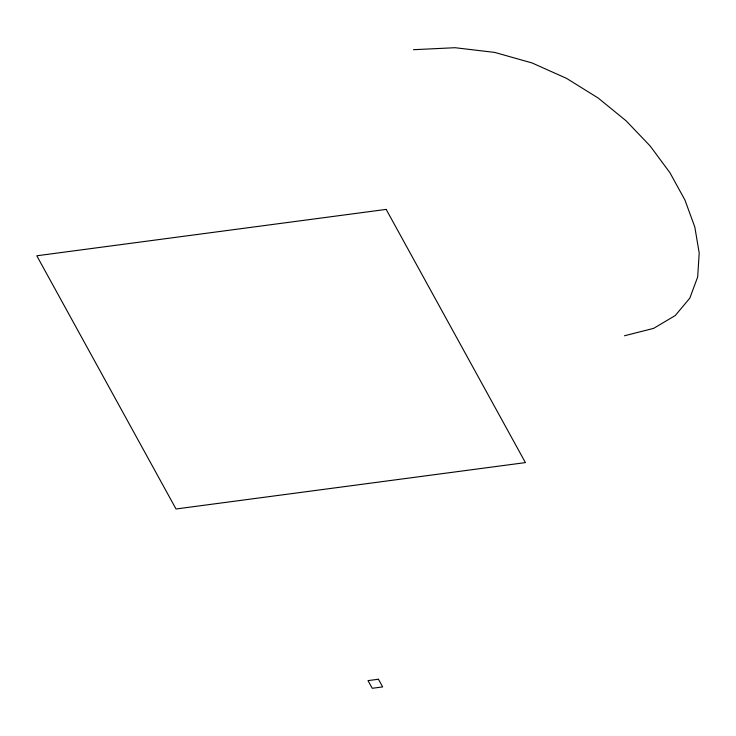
<?xml version="1.0" encoding="UTF-8"?>
<svg xmlns="http://www.w3.org/2000/svg" width="736" height="736" viewBox="0 0 736 736"><rect width="100%" height="100%" fill="white"/><g stroke="black" fill="none" stroke-linecap="round" stroke-linejoin="round"><path stroke-width="1.1" d="M624.459 335.772L653.623 328.376L675.28 315.532L689.825 298.117L697.673 276.984L699.2 253.009L694.821 227.056L684.922 199.999L669.916 172.702L650.182 146.022L626.134 120.851L598.166 98.026L566.674 78.439L532.054 62.946L494.712 52.412L455.041 47.711L413.439 49.708M386.179 209.401L36.8 255.778L176.024 508.981L525.412 462.604L386.179 209.401M378.442 679.236L368.009 680.616L372.232 688.289L382.665 686.909L378.442 679.236"/></g></svg>
